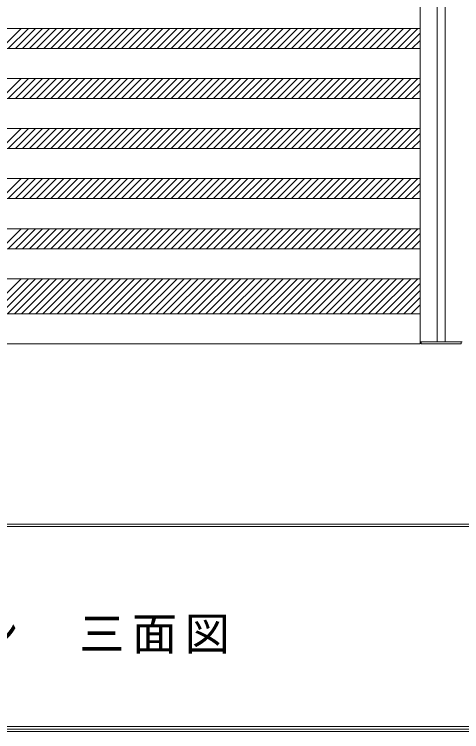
# Model space of a CAD drawing. Units: millimetres at full size, sheet at 1:15; details may follow other scales. Extents: x -3000 to 2850, y -2151 to 2088.
# Drawn here: x -1485 to -1038, y -2102 to -1386 of the extents above; entities that cross this region are included whole.
import ezdxf

# ---------------------------------------------------------------- set-up
doc = ezdxf.new("R2010")
doc.units = ezdxf.units.MM
doc.header["$LTSCALE"] = 15
doc.layers.add('0-B_寸法', color=7, linetype='Continuous', lineweight=9)
doc.layers.add('F-1_枠', color=6, linetype='Continuous', lineweight=9)
doc.layers.add('F-A_文字', color=7, linetype='Continuous')
doc.styles.add('ＭＳ ゴシック', font='')
doc.styles.get('ＭＳ ゴシック').set_extended_font_data('MS Gothic')

msp = doc.modelspace()

# ---------------------------------------------------------------- linework, layer by layer
at = {"layer": '0-B_寸法', "color": 5}
for p, q in [((-1062.33, 683.12), (-1062.33, -1712.88)), ((-1054.53, 683.12), (-1054.53, -1712.88)), ((-1078.43, -1712.88), (-1078.43, -1714.88)), ((-1038.43, -1712.88), (-1038.43, -1714.88)), ((-1078.43, -1714.88), (-1038.43, -1714.88))]:
    msp.add_line(p, q, dxfattribs=at)
at = {"layer": '0-B_寸法'}
for p, q in [((-1865.43, -1399.88), (-1079.43, -1399.88)), ((-1477.7, -1399.88), (-1497.7, -1419.88)), ((-1470.63, -1399.88), (-1490.63, -1419.88)), ((-1463.56, -1399.88), (-1483.56, -1419.88)), ((-1456.49, -1399.88), (-1476.49, -1419.88)), ((-1449.42, -1399.88), (-1469.42, -1419.88)), ((-1442.35, -1399.88), (-1462.35, -1419.88)), ((-1435.28, -1399.88), (-1455.28, -1419.88)), ((-1428.2, -1399.88), (-1448.2, -1419.88)), ((-1421.13, -1399.88), (-1441.13, -1419.88)), ((-1414.06, -1399.88), (-1434.06, -1419.88)), ((-1406.99, -1399.88), (-1426.99, -1419.88)), ((-1399.92, -1399.88), (-1419.92, -1419.88)), ((-1392.85, -1399.88), (-1412.85, -1419.88)), ((-1385.78, -1399.88), (-1405.78, -1419.88)), ((-1378.71, -1399.88), (-1398.71, -1419.88)), ((-1371.64, -1399.88), (-1391.64, -1419.88)), ((-1364.57, -1399.88), (-1384.57, -1419.88)), ((-1357.49, -1399.88), (-1377.49, -1419.88)), ((-1350.42, -1399.88), (-1370.42, -1419.88)), ((-1343.35, -1399.88), (-1363.35, -1419.88)), ((-1336.28, -1399.88), (-1356.28, -1419.88)), ((-1329.21, -1399.88), (-1349.21, -1419.88)), ((-1322.14, -1399.88), (-1342.14, -1419.88)), ((-1315.07, -1399.88), (-1335.07, -1419.88)), ((-1308, -1399.88), (-1328, -1419.88)), ((-1300.93, -1399.88), (-1320.93, -1419.88)), ((-1293.85, -1399.88), (-1313.85, -1419.88)), ((-1286.78, -1399.88), (-1306.78, -1419.88)), ((-1279.71, -1399.88), (-1299.71, -1419.88)), ((-1272.64, -1399.88), (-1292.64, -1419.88)), ((-1265.57, -1399.88), (-1285.57, -1419.88)), ((-1258.5, -1399.88), (-1278.5, -1419.88)), ((-1251.43, -1399.88), (-1271.43, -1419.88)), ((-1244.36, -1399.88), (-1264.36, -1419.88)), ((-1237.29, -1399.88), (-1257.29, -1419.88)), ((-1230.21, -1399.88), (-1250.21, -1419.88)), ((-1223.14, -1399.88), (-1243.14, -1419.88)), ((-1216.07, -1399.88), (-1236.07, -1419.88)), ((-1209, -1399.88), (-1229, -1419.88)), ((-1201.93, -1399.88), (-1221.93, -1419.88)), ((-1194.86, -1399.88), (-1214.86, -1419.88)), ((-1187.79, -1399.88), (-1207.79, -1419.88)), ((-1180.72, -1399.88), (-1200.72, -1419.88)), ((-1173.65, -1399.88), (-1193.65, -1419.88)), ((-1166.58, -1399.88), (-1186.58, -1419.88)), ((-1159.5, -1399.88), (-1179.5, -1419.88)), ((-1152.43, -1399.88), (-1172.43, -1419.88)), ((-1145.36, -1399.88), (-1165.36, -1419.88)), ((-1138.29, -1399.88), (-1158.29, -1419.88)), ((-1131.22, -1399.88), (-1151.22, -1419.88)), ((-1124.15, -1399.88), (-1144.15, -1419.88)), ((-1117.08, -1399.88), (-1137.08, -1419.88)), ((-1110.01, -1399.88), (-1130.01, -1419.88)), ((-1102.94, -1399.88), (-1122.94, -1419.88)), ((-1095.86, -1399.88), (-1115.86, -1419.88)), ((-1088.79, -1399.88), (-1108.79, -1419.88)), ((-1081.72, -1399.88), (-1101.72, -1419.88)), ((-1079.43, -1404.67), (-1094.65, -1419.88)), ((-1079.43, -1411.74), (-1087.58, -1419.88)), ((-1865.43, -1419.88), (-1079.43, -1419.88)), ((-1865.43, -1449.88), (-1079.43, -1449.88)), ((-1477.7, -1449.88), (-1497.7, -1469.88)), ((-1470.63, -1449.88), (-1490.63, -1469.88)), ((-1463.56, -1449.88), (-1483.56, -1469.88)), ((-1456.49, -1449.88), (-1476.49, -1469.88)), ((-1449.42, -1449.88), (-1469.42, -1469.88)), ((-1442.35, -1449.88), (-1462.35, -1469.88)), ((-1435.28, -1449.88), (-1455.28, -1469.88)), ((-1428.2, -1449.88), (-1448.2, -1469.88)), ((-1421.13, -1449.88), (-1441.13, -1469.88)), ((-1414.06, -1449.88), (-1434.06, -1469.88)), ((-1406.99, -1449.88), (-1426.99, -1469.88)), ((-1399.92, -1449.88), (-1419.92, -1469.88)), ((-1392.85, -1449.88), (-1412.85, -1469.88)), ((-1385.78, -1449.88), (-1405.78, -1469.88)), ((-1378.71, -1449.88), (-1398.71, -1469.88)), ((-1371.64, -1449.88), (-1391.64, -1469.88)), ((-1364.57, -1449.88), (-1384.57, -1469.88)), ((-1357.49, -1449.88), (-1377.49, -1469.88)), ((-1350.42, -1449.88), (-1370.42, -1469.88)), ((-1343.35, -1449.88), (-1363.35, -1469.88)), ((-1336.28, -1449.88), (-1356.28, -1469.88)), ((-1329.21, -1449.88), (-1349.21, -1469.88)), ((-1322.14, -1449.88), (-1342.14, -1469.88)), ((-1315.07, -1449.88), (-1335.07, -1469.88)), ((-1308, -1449.88), (-1328, -1469.88)), ((-1300.93, -1449.88), (-1320.93, -1469.88)), ((-1293.85, -1449.88), (-1313.85, -1469.88)), ((-1286.78, -1449.88), (-1306.78, -1469.88)), ((-1279.71, -1449.88), (-1299.71, -1469.88)), ((-1272.64, -1449.88), (-1292.64, -1469.88)), ((-1265.57, -1449.88), (-1285.57, -1469.88)), ((-1258.5, -1449.88), (-1278.5, -1469.88)), ((-1251.43, -1449.88), (-1271.43, -1469.88)), ((-1244.36, -1449.88), (-1264.36, -1469.88)), ((-1237.29, -1449.88), (-1257.29, -1469.88)), ((-1230.21, -1449.88), (-1250.21, -1469.88)), ((-1223.14, -1449.88), (-1243.14, -1469.88)), ((-1216.07, -1449.88), (-1236.07, -1469.88)), ((-1209, -1449.88), (-1229, -1469.88)), ((-1201.93, -1449.88), (-1221.93, -1469.88)), ((-1194.86, -1449.88), (-1214.86, -1469.88)), ((-1187.79, -1449.88), (-1207.79, -1469.88)), ((-1180.72, -1449.88), (-1200.72, -1469.88)), ((-1173.65, -1449.88), (-1193.65, -1469.88)), ((-1166.58, -1449.88), (-1186.58, -1469.88)), ((-1159.5, -1449.88), (-1179.5, -1469.88)), ((-1152.43, -1449.88), (-1172.43, -1469.88)), ((-1145.36, -1449.88), (-1165.36, -1469.88)), ((-1138.29, -1449.88), (-1158.29, -1469.88)), ((-1131.22, -1449.88), (-1151.22, -1469.88)), ((-1124.15, -1449.88), (-1144.15, -1469.88)), ((-1117.08, -1449.88), (-1137.08, -1469.88)), ((-1110.01, -1449.88), (-1130.01, -1469.88)), ((-1102.94, -1449.88), (-1122.94, -1469.88)), ((-1095.86, -1449.88), (-1115.86, -1469.88)), ((-1088.79, -1449.88), (-1108.79, -1469.88)), ((-1081.72, -1449.88), (-1101.72, -1469.88)), ((-1079.43, -1454.67), (-1094.65, -1469.88)), ((-1079.43, -1461.74), (-1087.58, -1469.88)), ((-1865.43, -1469.88), (-1079.43, -1469.88)), ((-1865.43, -1499.88), (-1079.43, -1499.88)), ((-1477.7, -1499.88), (-1497.7, -1519.88)), ((-1470.63, -1499.88), (-1490.63, -1519.88)), ((-1463.56, -1499.88), (-1483.56, -1519.88)), ((-1456.49, -1499.88), (-1476.49, -1519.88)), ((-1449.42, -1499.88), (-1469.42, -1519.88)), ((-1442.35, -1499.88), (-1462.35, -1519.88)), ((-1435.28, -1499.88), (-1455.28, -1519.88)), ((-1428.2, -1499.88), (-1448.2, -1519.88)), ((-1421.13, -1499.88), (-1441.13, -1519.88)), ((-1414.06, -1499.88), (-1434.06, -1519.88)), ((-1406.99, -1499.88), (-1426.99, -1519.88)), ((-1399.92, -1499.88), (-1419.92, -1519.88)), ((-1392.85, -1499.88), (-1412.85, -1519.88)), ((-1385.78, -1499.88), (-1405.78, -1519.88)), ((-1378.71, -1499.88), (-1398.71, -1519.88)), ((-1371.64, -1499.88), (-1391.64, -1519.88)), ((-1364.57, -1499.88), (-1384.57, -1519.88)), ((-1357.49, -1499.88), (-1377.49, -1519.88)), ((-1350.42, -1499.88), (-1370.42, -1519.88)), ((-1343.35, -1499.88), (-1363.35, -1519.88)), ((-1336.28, -1499.88), (-1356.28, -1519.88)), ((-1329.21, -1499.88), (-1349.21, -1519.88)), ((-1322.14, -1499.88), (-1342.14, -1519.88)), ((-1315.07, -1499.88), (-1335.07, -1519.88)), ((-1308, -1499.88), (-1328, -1519.88)), ((-1300.93, -1499.88), (-1320.93, -1519.88)), ((-1293.85, -1499.88), (-1313.85, -1519.88)), ((-1286.78, -1499.88), (-1306.78, -1519.88)), ((-1279.71, -1499.88), (-1299.71, -1519.88)), ((-1272.64, -1499.88), (-1292.64, -1519.88)), ((-1265.57, -1499.88), (-1285.57, -1519.88)), ((-1258.5, -1499.88), (-1278.5, -1519.88)), ((-1251.43, -1499.88), (-1271.43, -1519.88)), ((-1244.36, -1499.88), (-1264.36, -1519.88)), ((-1237.29, -1499.88), (-1257.29, -1519.88)), ((-1230.21, -1499.88), (-1250.21, -1519.88)), ((-1223.14, -1499.88), (-1243.14, -1519.88)), ((-1216.07, -1499.88), (-1236.07, -1519.88)), ((-1209, -1499.88), (-1229, -1519.88)), ((-1201.93, -1499.88), (-1221.93, -1519.88)), ((-1194.86, -1499.88), (-1214.86, -1519.88)), ((-1187.79, -1499.88), (-1207.79, -1519.88)), ((-1180.72, -1499.88), (-1200.72, -1519.88)), ((-1173.65, -1499.88), (-1193.65, -1519.88)), ((-1166.58, -1499.88), (-1186.58, -1519.88)), ((-1159.5, -1499.88), (-1179.5, -1519.88)), ((-1152.43, -1499.88), (-1172.43, -1519.88)), ((-1145.36, -1499.88), (-1165.36, -1519.88)), ((-1138.29, -1499.88), (-1158.29, -1519.88)), ((-1131.22, -1499.88), (-1151.22, -1519.88)), ((-1124.15, -1499.88), (-1144.15, -1519.88)), ((-1117.08, -1499.88), (-1137.08, -1519.88)), ((-1110.01, -1499.88), (-1130.01, -1519.88)), ((-1102.94, -1499.88), (-1122.94, -1519.88)), ((-1095.86, -1499.88), (-1115.86, -1519.88)), ((-1088.79, -1499.88), (-1108.79, -1519.88)), ((-1081.72, -1499.88), (-1101.72, -1519.88)), ((-1079.43, -1504.67), (-1094.65, -1519.88)), ((-1079.43, -1511.74), (-1087.58, -1519.88)), ((-1865.43, -1519.88), (-1079.43, -1519.88)), ((-1865.43, -1549.88), (-1079.43, -1549.88)), ((-1477.7, -1549.88), (-1497.7, -1569.88)), ((-1470.63, -1549.88), (-1490.63, -1569.88)), ((-1463.56, -1549.88), (-1483.56, -1569.88)), ((-1456.49, -1549.88), (-1476.49, -1569.88)), ((-1449.42, -1549.88), (-1469.42, -1569.88)), ((-1442.35, -1549.88), (-1462.35, -1569.88)), ((-1435.28, -1549.88), (-1455.28, -1569.88)), ((-1428.2, -1549.88), (-1448.2, -1569.88)), ((-1421.13, -1549.88), (-1441.13, -1569.88)), ((-1414.06, -1549.88), (-1434.06, -1569.88)), ((-1406.99, -1549.88), (-1426.99, -1569.88)), ((-1399.92, -1549.88), (-1419.92, -1569.88)), ((-1392.85, -1549.88), (-1412.85, -1569.88)), ((-1385.78, -1549.88), (-1405.78, -1569.88)), ((-1378.71, -1549.88), (-1398.71, -1569.88)), ((-1371.64, -1549.88), (-1391.64, -1569.88)), ((-1364.57, -1549.88), (-1384.57, -1569.88)), ((-1357.49, -1549.88), (-1377.49, -1569.88)), ((-1350.42, -1549.88), (-1370.42, -1569.88)), ((-1343.35, -1549.88), (-1363.35, -1569.88)), ((-1336.28, -1549.88), (-1356.28, -1569.88)), ((-1329.21, -1549.88), (-1349.21, -1569.88)), ((-1322.14, -1549.88), (-1342.14, -1569.88)), ((-1315.07, -1549.88), (-1335.07, -1569.88)), ((-1308, -1549.88), (-1328, -1569.88)), ((-1300.93, -1549.88), (-1320.93, -1569.88)), ((-1293.85, -1549.88), (-1313.85, -1569.88)), ((-1286.78, -1549.88), (-1306.78, -1569.88)), ((-1279.71, -1549.88), (-1299.71, -1569.88)), ((-1272.64, -1549.88), (-1292.64, -1569.88)), ((-1265.57, -1549.88), (-1285.57, -1569.88)), ((-1258.5, -1549.88), (-1278.5, -1569.88)), ((-1251.43, -1549.88), (-1271.43, -1569.88)), ((-1244.36, -1549.88), (-1264.36, -1569.88)), ((-1237.29, -1549.88), (-1257.29, -1569.88)), ((-1230.21, -1549.88), (-1250.21, -1569.88)), ((-1223.14, -1549.88), (-1243.14, -1569.88)), ((-1216.07, -1549.88), (-1236.07, -1569.88)), ((-1209, -1549.88), (-1229, -1569.88)), ((-1201.93, -1549.88), (-1221.93, -1569.88)), ((-1194.86, -1549.88), (-1214.86, -1569.88)), ((-1187.79, -1549.88), (-1207.79, -1569.88)), ((-1180.72, -1549.88), (-1200.72, -1569.88)), ((-1173.65, -1549.88), (-1193.65, -1569.88)), ((-1166.58, -1549.88), (-1186.58, -1569.88)), ((-1159.5, -1549.88), (-1179.5, -1569.88)), ((-1152.43, -1549.88), (-1172.43, -1569.88)), ((-1145.36, -1549.88), (-1165.36, -1569.88)), ((-1138.29, -1549.88), (-1158.29, -1569.88)), ((-1131.22, -1549.88), (-1151.22, -1569.88)), ((-1124.15, -1549.88), (-1144.15, -1569.88)), ((-1117.08, -1549.88), (-1137.08, -1569.88)), ((-1110.01, -1549.88), (-1130.01, -1569.88)), ((-1102.94, -1549.88), (-1122.94, -1569.88)), ((-1095.86, -1549.88), (-1115.86, -1569.88)), ((-1088.79, -1549.88), (-1108.79, -1569.88)), ((-1081.72, -1549.88), (-1101.72, -1569.88)), ((-1079.43, -1554.67), (-1094.65, -1569.88)), ((-1079.43, -1561.74), (-1087.58, -1569.88)), ((-1865.43, -1569.88), (-1079.43, -1569.88)), ((-1865.43, -1599.88), (-1079.43, -1599.88)), ((-1477.7, -1599.88), (-1497.7, -1619.88)), ((-1470.63, -1599.88), (-1490.63, -1619.88)), ((-1463.56, -1599.88), (-1483.56, -1619.88)), ((-1456.49, -1599.88), (-1476.49, -1619.88)), ((-1449.42, -1599.88), (-1469.42, -1619.88)), ((-1442.35, -1599.88), (-1462.35, -1619.88)), ((-1435.28, -1599.88), (-1455.28, -1619.88)), ((-1428.2, -1599.88), (-1448.2, -1619.88)), ((-1421.13, -1599.88), (-1441.13, -1619.88)), ((-1414.06, -1599.88), (-1434.06, -1619.88)), ((-1406.99, -1599.88), (-1426.99, -1619.88)), ((-1399.92, -1599.88), (-1419.92, -1619.88)), ((-1392.85, -1599.88), (-1412.85, -1619.88)), ((-1385.78, -1599.88), (-1405.78, -1619.88)), ((-1378.71, -1599.88), (-1398.71, -1619.88)), ((-1371.64, -1599.88), (-1391.64, -1619.88)), ((-1364.57, -1599.88), (-1384.57, -1619.88)), ((-1357.49, -1599.88), (-1377.49, -1619.88)), ((-1350.42, -1599.88), (-1370.42, -1619.88)), ((-1343.35, -1599.88), (-1363.35, -1619.88)), ((-1336.28, -1599.88), (-1356.28, -1619.88)), ((-1329.21, -1599.88), (-1349.21, -1619.88)), ((-1322.14, -1599.88), (-1342.14, -1619.88)), ((-1315.07, -1599.88), (-1335.07, -1619.88)), ((-1308, -1599.88), (-1328, -1619.88)), ((-1300.93, -1599.88), (-1320.93, -1619.88)), ((-1293.85, -1599.88), (-1313.85, -1619.88)), ((-1286.78, -1599.88), (-1306.78, -1619.88)), ((-1279.71, -1599.88), (-1299.71, -1619.88)), ((-1272.64, -1599.88), (-1292.64, -1619.88)), ((-1265.57, -1599.88), (-1285.57, -1619.88)), ((-1258.5, -1599.88), (-1278.5, -1619.88)), ((-1251.43, -1599.88), (-1271.43, -1619.88)), ((-1244.36, -1599.88), (-1264.36, -1619.88)), ((-1237.29, -1599.88), (-1257.29, -1619.88)), ((-1230.21, -1599.88), (-1250.21, -1619.88)), ((-1223.14, -1599.88), (-1243.14, -1619.88)), ((-1216.07, -1599.88), (-1236.07, -1619.88)), ((-1209, -1599.88), (-1229, -1619.88)), ((-1201.93, -1599.88), (-1221.93, -1619.88)), ((-1194.86, -1599.88), (-1214.86, -1619.88)), ((-1187.79, -1599.88), (-1207.79, -1619.88)), ((-1180.72, -1599.88), (-1200.72, -1619.88)), ((-1173.65, -1599.88), (-1193.65, -1619.88)), ((-1166.58, -1599.88), (-1186.58, -1619.88)), ((-1159.5, -1599.88), (-1179.5, -1619.88)), ((-1152.43, -1599.88), (-1172.43, -1619.88)), ((-1145.36, -1599.88), (-1165.36, -1619.88)), ((-1138.29, -1599.88), (-1158.29, -1619.88)), ((-1131.22, -1599.88), (-1151.22, -1619.88)), ((-1124.15, -1599.88), (-1144.15, -1619.88)), ((-1117.08, -1599.88), (-1137.08, -1619.88)), ((-1110.01, -1599.88), (-1130.01, -1619.88)), ((-1102.94, -1599.88), (-1122.94, -1619.88)), ((-1095.86, -1599.88), (-1115.86, -1619.88)), ((-1088.79, -1599.88), (-1108.79, -1619.88)), ((-1081.72, -1599.88), (-1101.72, -1619.88)), ((-1079.43, -1604.67), (-1094.65, -1619.88)), ((-1079.43, -1611.74), (-1087.58, -1619.88)), ((-1865.43, -1619.88), (-1079.43, -1619.88)), ((-1865.43, -1649.88), (-1079.43, -1649.88)), ((-1477.7, -1649.88), (-1512.7, -1684.88)), ((-1470.63, -1649.88), (-1505.63, -1684.88)), ((-1463.56, -1649.88), (-1498.56, -1684.88)), ((-1456.49, -1649.88), (-1491.49, -1684.88)), ((-1449.42, -1649.88), (-1484.42, -1684.88)), ((-1442.35, -1649.88), (-1477.35, -1684.88)), ((-1435.28, -1649.88), (-1470.28, -1684.88)), ((-1428.2, -1649.88), (-1463.2, -1684.88)), ((-1421.13, -1649.88), (-1456.13, -1684.88)), ((-1414.06, -1649.88), (-1449.06, -1684.88)), ((-1406.99, -1649.88), (-1441.99, -1684.88)), ((-1399.92, -1649.88), (-1434.92, -1684.88)), ((-1392.85, -1649.88), (-1427.85, -1684.88)), ((-1385.78, -1649.88), (-1420.78, -1684.88)), ((-1378.71, -1649.88), (-1413.71, -1684.88)), ((-1371.64, -1649.88), (-1406.64, -1684.88)), ((-1364.57, -1649.88), (-1399.57, -1684.88)), ((-1357.49, -1649.88), (-1392.49, -1684.88)), ((-1350.42, -1649.88), (-1385.42, -1684.88)), ((-1343.35, -1649.88), (-1378.35, -1684.88)), ((-1336.28, -1649.88), (-1371.28, -1684.88)), ((-1329.21, -1649.88), (-1364.21, -1684.88)), ((-1322.14, -1649.88), (-1357.14, -1684.88)), ((-1315.07, -1649.88), (-1350.07, -1684.88)), ((-1308, -1649.88), (-1343, -1684.88)), ((-1300.93, -1649.88), (-1335.93, -1684.88)), ((-1293.85, -1649.88), (-1328.85, -1684.88)), ((-1286.78, -1649.88), (-1321.78, -1684.88)), ((-1279.71, -1649.88), (-1314.71, -1684.88)), ((-1272.64, -1649.88), (-1307.64, -1684.88)), ((-1265.57, -1649.88), (-1300.57, -1684.88)), ((-1258.5, -1649.88), (-1293.5, -1684.88)), ((-1251.43, -1649.88), (-1286.43, -1684.88)), ((-1244.36, -1649.88), (-1279.36, -1684.88)), ((-1237.29, -1649.88), (-1272.29, -1684.88)), ((-1230.21, -1649.88), (-1265.21, -1684.88)), ((-1223.14, -1649.88), (-1258.14, -1684.88)), ((-1216.07, -1649.88), (-1251.07, -1684.88)), ((-1209, -1649.88), (-1244, -1684.88)), ((-1201.93, -1649.88), (-1236.93, -1684.88)), ((-1194.86, -1649.88), (-1229.86, -1684.88)), ((-1187.79, -1649.88), (-1222.79, -1684.88)), ((-1180.72, -1649.88), (-1215.72, -1684.88)), ((-1173.65, -1649.88), (-1208.65, -1684.88)), ((-1166.58, -1649.88), (-1201.58, -1684.88)), ((-1159.5, -1649.88), (-1194.5, -1684.88)), ((-1152.43, -1649.88), (-1187.43, -1684.88)), ((-1145.36, -1649.88), (-1180.36, -1684.88)), ((-1138.29, -1649.88), (-1173.29, -1684.88)), ((-1131.22, -1649.88), (-1166.22, -1684.88)), ((-1124.15, -1649.88), (-1159.15, -1684.88)), ((-1117.08, -1649.88), (-1152.08, -1684.88)), ((-1110.01, -1649.88), (-1145.01, -1684.88)), ((-1102.94, -1649.88), (-1137.94, -1684.88)), ((-1095.86, -1649.88), (-1130.86, -1684.88)), ((-1088.79, -1649.88), (-1123.79, -1684.88)), ((-1081.72, -1649.88), (-1116.72, -1684.88)), ((-1079.43, -1654.67), (-1109.65, -1684.88)), ((-1079.43, -1661.74), (-1102.58, -1684.88)), ((-1079.43, -1668.81), (-1095.51, -1684.88)), ((-1079.43, -1675.88), (-1088.44, -1684.88)), ((-1865.43, -1684.88), (-1079.43, -1684.88)), ((-1079.43, -1712.88), (-1037.43, -1712.88)), ((-1865.43, -1714.88), (-1079.43, -1714.88))]:
    msp.add_line(p, q, dxfattribs=at)
msp.add_lwpolyline([(-1865.43, 685.12), (-1079.43, 685.12), (-1079.43, -1714.88)], dxfattribs=at)
at = {"layer": 'F-1_枠'}
for p, q in [((2850, -1895), (-3000, -1895)), ((2850, -1897.5), (-3000, -1897.5)), ((2850, -2097.5), (-3000, -2097.5)), ((2850, -2100), (-3000, -2100)), ((2850, -2102.5), (-3000, -2102.5))]:
    msp.add_line(p, q, dxfattribs=at)

# ---------------------------------------------------------------- texts
at = {"layer": 'F-A_文字', "insert": (-2841.23, -2025), "char_height": 32.99, "attachment_point": 7, "style": 'ＭＳ ゴシック'}
msp.add_mtext('\\T1.17;パーテーションウォール\u3000Ｈ２４００\u3000「Ｌ型」３スパン\u3000三面図', dxfattribs=at)

doc.saveas('drawing.dxf')
